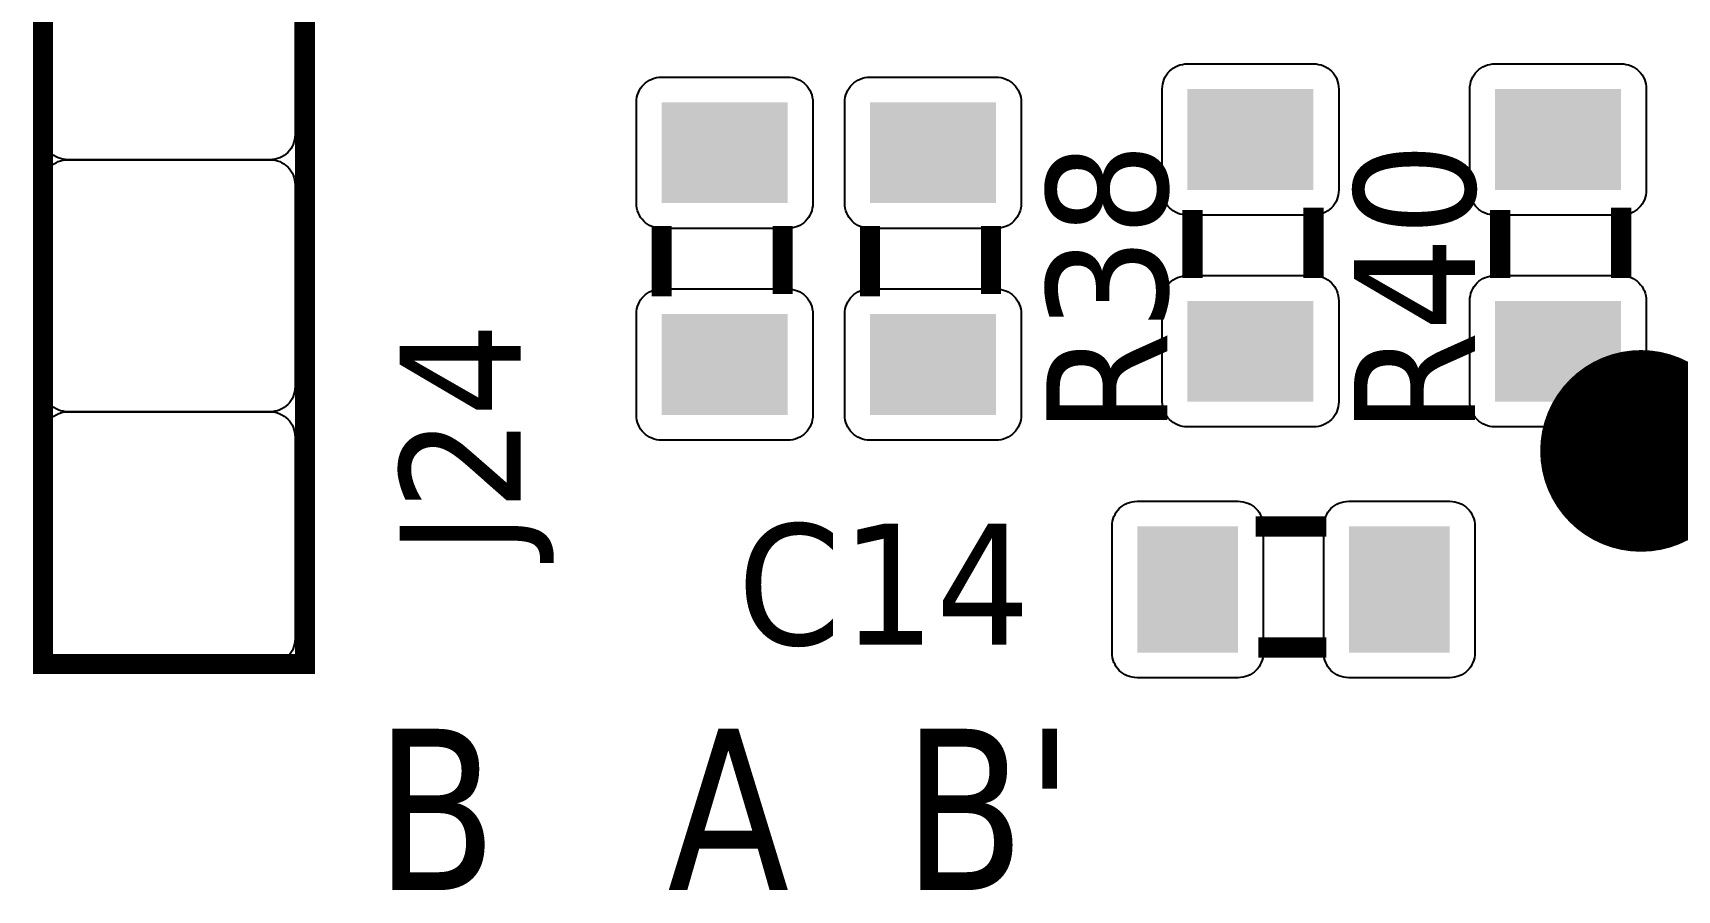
# Model space of a CAD drawing. Header units: millimetres. Extents: x 123.5 to 144.3, y 105.4 to 121.6.
# Drawn here: x 127.36 to 128.534, y 111.932 to 112.544 of the extents above; entities that cross this region are included whole.
import ezdxf

# ---------------------------------------------------------------- set-up
doc = ezdxf.new("R2010")
doc.units = ezdxf.units.MM
doc.layers.add('DESC', color=250, linetype='Continuous')
doc.styles.get("Standard").update_dxf_attribs({"font": 'tahoma.ttf'})

# ---------------------------------------------------------------- blocks, each defined once
blk = doc.blocks.new('RPAD')
blk.add_trace([(-0.5, -0.5), (-0.5, 0.5), (0.5, -0.5), (0.5, 0.5)])
blk = doc.blocks.new('EPAD')
at = {"const_width": 0.5}
blk.add_lwpolyline([(-0.25, 0, 1), (0.25, 0, 1)], format="xyb", close=True, dxfattribs=at)
blk = doc.blocks.new('DIELEC-AUT006')
at = {"const_width": 0.012}
for points in [[(147.33174, 111.98621), (147.48765, 111.98621), (147.48765, 112.43621), (147.33174, 112.43621), (147.33174, 111.98621)], [(147.33174, 111.98621), (147.48765, 111.98621), (147.48765, 112.43621), (147.33174, 112.43621), (147.33174, 111.98621)], [(147.33174, 111.98621), (147.48765, 111.98621), (147.48765, 112.43621), (147.33174, 112.43621), (147.33174, 111.98621)], [(148.01594, 112.21574), (148.01594, 112.25624)], [(148.01594, 112.21574), (148.01594, 112.25624)], [(148.01594, 112.21574), (148.01594, 112.25624)], [(148.08794, 112.21574), (148.08794, 112.25774)], [(148.08794, 112.21574), (148.08794, 112.25774)], [(148.08794, 112.21574), (148.08794, 112.25774)], [(148.19902, 112.21574), (148.19902, 112.25624)], [(148.19902, 112.21574), (148.19902, 112.25624)], [(148.19902, 112.21574), (148.19902, 112.25624)], [(148.27102, 112.21574), (148.27102, 112.25774)], [(148.27102, 112.21574), (148.27102, 112.25774)], [(148.27102, 112.21574), (148.27102, 112.25774)], [(147.69995, 112.24685), (147.69995, 112.20485)], [(147.69995, 112.24685), (147.69995, 112.20485)], [(147.69995, 112.24685), (147.69995, 112.20485)], [(147.77195, 112.24685), (147.77195, 112.20635)], [(147.77195, 112.24685), (147.77195, 112.20635)], [(147.77195, 112.24685), (147.77195, 112.20635)], [(147.82397, 112.24685), (147.82397, 112.20485)], [(147.82397, 112.24685), (147.82397, 112.20485)], [(147.82397, 112.24685), (147.82397, 112.20485)], [(147.89597, 112.24685), (147.89597, 112.20635)], [(147.89597, 112.24685), (147.89597, 112.20635)], [(147.89597, 112.24685), (147.89597, 112.20635)], [(148.09553, 112.068), (148.05353, 112.068)], [(148.09553, 112.068), (148.05353, 112.068)], [(148.09553, 112.068), (148.05353, 112.068)], [(148.09553, 111.996), (148.05503, 111.996)], [(148.09553, 111.996), (148.05503, 111.996)], [(148.09553, 111.996), (148.05503, 111.996)]]:
    blk.add_lwpolyline(points, dxfattribs=at)
blk.add_lwpolyline([(147.48174, 112.42121), (147.48174, 112.30121), (147.48167, 112.29965), (147.48145, 112.29815), (147.48108, 112.2967), (147.48059, 112.29531), (147.47996, 112.294), (147.47922, 112.29276), (147.47837, 112.29161), (147.47741, 112.29055), (147.47635, 112.28959), (147.4752, 112.28874), (147.47396, 112.28799), (147.47265, 112.28737), (147.47126, 112.28687), (147.46981, 112.28651), (147.4683, 112.28629), (147.46674, 112.28621), (147.34674, 112.28621), (147.34519, 112.28629), (147.34368, 112.28651), (147.34223, 112.28687), (147.34084, 112.28737), (147.33953, 112.28799), (147.33829, 112.28874), (147.33714, 112.28959), (147.33608, 112.29055), (147.33512, 112.29161), (147.33427, 112.29276), (147.33352, 112.294), (147.3329, 112.29531), (147.33241, 112.2967), (147.33204, 112.29815), (147.33182, 112.29965), (147.33174, 112.30121), (147.33174, 112.42121)])
for points in [[(147.99794, 112.26824), (147.99794, 112.32824), (147.99802, 112.3298), (147.99824, 112.3313), (147.99861, 112.33275), (147.9991, 112.33414), (147.99972, 112.33545), (148.00047, 112.33669), (148.00132, 112.33784), (148.00228, 112.3389), (148.00334, 112.33986), (148.00449, 112.34071), (148.00573, 112.34146), (148.00704, 112.34208), (148.00843, 112.34257), (148.00988, 112.34294), (148.01139, 112.34316), (148.01294, 112.34324), (148.08794, 112.34324), (148.0895, 112.34316), (148.09101, 112.34294), (148.09246, 112.34257), (148.09385, 112.34208), (148.09516, 112.34146), (148.0964, 112.34071), (148.09755, 112.33986), (148.09861, 112.3389), (148.09957, 112.33784), (148.10042, 112.33669), (148.10117, 112.33545), (148.10179, 112.33414), (148.10228, 112.33275), (148.10265, 112.3313), (148.10287, 112.3298), (148.10294, 112.32824), (148.10294, 112.26824), (148.10287, 112.26668), (148.10265, 112.26517), (148.10228, 112.26372), (148.10179, 112.26233), (148.10117, 112.26102), (148.10042, 112.25978), (148.09957, 112.25863), (148.09861, 112.25757), (148.09755, 112.25661), (148.0964, 112.25576), (148.09516, 112.25502), (148.09385, 112.25439), (148.09246, 112.2539), (148.09101, 112.25353), (148.0895, 112.25331), (148.08794, 112.25324), (148.01294, 112.25324), (148.01139, 112.25331), (148.00988, 112.25353), (148.00843, 112.2539), (148.00704, 112.25439), (148.00573, 112.25502), (148.00449, 112.25576), (148.00334, 112.25661), (148.00228, 112.25757), (148.00132, 112.25863), (148.00047, 112.25978), (147.99972, 112.26102), (147.9991, 112.26233), (147.99861, 112.26372), (147.99824, 112.26517), (147.99802, 112.26668), (147.99794, 112.26824)], [(148.18102, 112.26824), (148.18102, 112.32824), (148.18109, 112.3298), (148.18131, 112.3313), (148.18168, 112.33275), (148.18217, 112.33414), (148.18279, 112.33545), (148.18354, 112.33669), (148.18439, 112.33784), (148.18535, 112.3389), (148.18641, 112.33986), (148.18756, 112.34071), (148.1888, 112.34146), (148.19011, 112.34208), (148.1915, 112.34257), (148.19295, 112.34294), (148.19446, 112.34316), (148.19602, 112.34324), (148.27102, 112.34324), (148.27258, 112.34316), (148.27408, 112.34294), (148.27553, 112.34257), (148.27692, 112.34208), (148.27823, 112.34146), (148.27947, 112.34071), (148.28062, 112.33986), (148.28168, 112.3389), (148.28264, 112.33784), (148.28349, 112.33669), (148.28424, 112.33545), (148.28486, 112.33414), (148.28535, 112.33275), (148.28572, 112.3313), (148.28594, 112.3298), (148.28602, 112.32824), (148.28602, 112.26824), (148.28594, 112.26668), (148.28572, 112.26517), (148.28535, 112.26372), (148.28486, 112.26233), (148.28424, 112.26102), (148.28349, 112.25978), (148.28264, 112.25863), (148.28168, 112.25757), (148.28062, 112.25661), (148.27947, 112.25576), (148.27823, 112.25502), (148.27692, 112.25439), (148.27553, 112.2539), (148.27408, 112.25353), (148.27258, 112.25331), (148.27102, 112.25324), (148.19602, 112.25324), (148.19446, 112.25331), (148.19295, 112.25353), (148.1915, 112.2539), (148.19011, 112.25439), (148.1888, 112.25502), (148.18756, 112.25576), (148.18641, 112.25661), (148.18535, 112.25757), (148.18439, 112.25863), (148.18354, 112.25978), (148.18279, 112.26102), (148.18217, 112.26233), (148.18168, 112.26372), (148.18131, 112.26517), (148.18109, 112.26668), (148.18102, 112.26824)], [(147.78995, 112.32035), (147.78995, 112.26035), (147.78988, 112.25879), (147.78965, 112.25728), (147.78929, 112.25583), (147.7888, 112.25444), (147.78817, 112.25313), (147.78743, 112.25189), (147.78658, 112.25074), (147.78562, 112.24968), (147.78456, 112.24872), (147.78341, 112.24787), (147.78217, 112.24713), (147.78086, 112.2465), (147.77947, 112.24601), (147.77802, 112.24564), (147.77651, 112.24542), (147.77495, 112.24535), (147.69995, 112.24535), (147.69839, 112.24542), (147.69689, 112.24564), (147.69544, 112.24601), (147.69405, 112.2465), (147.69274, 112.24713), (147.6915, 112.24787), (147.69035, 112.24872), (147.68929, 112.24968), (147.68833, 112.25074), (147.68747, 112.25189), (147.68673, 112.25313), (147.68611, 112.25444), (147.68561, 112.25583), (147.68525, 112.25728), (147.68503, 112.25879), (147.68495, 112.26035), (147.68495, 112.32035), (147.68503, 112.32191), (147.68525, 112.32341), (147.68561, 112.32486), (147.68611, 112.32625), (147.68673, 112.32756), (147.68747, 112.3288), (147.68833, 112.32995), (147.68929, 112.33101), (147.69035, 112.33197), (147.6915, 112.33282), (147.69274, 112.33357), (147.69405, 112.33419), (147.69544, 112.33468), (147.69689, 112.33505), (147.69839, 112.33527), (147.69995, 112.33535), (147.77495, 112.33535), (147.77651, 112.33527), (147.77802, 112.33505), (147.77947, 112.33468), (147.78086, 112.33419), (147.78217, 112.33357), (147.78341, 112.33282), (147.78456, 112.33197), (147.78562, 112.33101), (147.78658, 112.32995), (147.78743, 112.3288), (147.78817, 112.32756), (147.7888, 112.32625), (147.78929, 112.32486), (147.78965, 112.32341), (147.78988, 112.32191), (147.78995, 112.32035)], [(147.91397, 112.32035), (147.91397, 112.26035), (147.91389, 112.25879), (147.91367, 112.25728), (147.91331, 112.25583), (147.91281, 112.25444), (147.91219, 112.25313), (147.91145, 112.25189), (147.91059, 112.25074), (147.90963, 112.24968), (147.90857, 112.24872), (147.90742, 112.24787), (147.90619, 112.24713), (147.90487, 112.2465), (147.90349, 112.24601), (147.90203, 112.24564), (147.90053, 112.24542), (147.89897, 112.24535), (147.82397, 112.24535), (147.82241, 112.24542), (147.8209, 112.24564), (147.81945, 112.24601), (147.81806, 112.2465), (147.81675, 112.24713), (147.81551, 112.24787), (147.81436, 112.24872), (147.8133, 112.24968), (147.81234, 112.25074), (147.81149, 112.25189), (147.81075, 112.25313), (147.81013, 112.25444), (147.80963, 112.25583), (147.80927, 112.25728), (147.80904, 112.25879), (147.80897, 112.26035), (147.80897, 112.32035), (147.80904, 112.32191), (147.80927, 112.32341), (147.80963, 112.32486), (147.81013, 112.32625), (147.81075, 112.32756), (147.81149, 112.3288), (147.81234, 112.32995), (147.8133, 112.33101), (147.81436, 112.33197), (147.81551, 112.33282), (147.81675, 112.33357), (147.81806, 112.33419), (147.81945, 112.33468), (147.8209, 112.33505), (147.82241, 112.33527), (147.82397, 112.33535), (147.89897, 112.33535), (147.90053, 112.33527), (147.90203, 112.33505), (147.90349, 112.33468), (147.90487, 112.33419), (147.90619, 112.33357), (147.90742, 112.33282), (147.90857, 112.33197), (147.90963, 112.33101), (147.91059, 112.32995), (147.91145, 112.3288), (147.91219, 112.32756), (147.91281, 112.32625), (147.91331, 112.32486), (147.91367, 112.32341), (147.91389, 112.32191), (147.91397, 112.32035)], [(147.48174, 112.27121), (147.48174, 112.15121), (147.48167, 112.14965), (147.48145, 112.14815), (147.48108, 112.1467), (147.48059, 112.14531), (147.47996, 112.144), (147.47922, 112.14276), (147.47837, 112.14161), (147.47741, 112.14055), (147.47635, 112.13959), (147.4752, 112.13874), (147.47396, 112.13799), (147.47265, 112.13737), (147.47126, 112.13687), (147.46981, 112.13651), (147.4683, 112.13629), (147.46674, 112.13621), (147.34674, 112.13621), (147.34519, 112.13629), (147.34368, 112.13651), (147.34223, 112.13687), (147.34084, 112.13737), (147.33953, 112.13799), (147.33829, 112.13874), (147.33714, 112.13959), (147.33608, 112.14055), (147.33512, 112.14161), (147.33427, 112.14276), (147.33352, 112.144), (147.3329, 112.14531), (147.33241, 112.1467), (147.33204, 112.14815), (147.33182, 112.14965), (147.33174, 112.15121), (147.33174, 112.27121), (147.33182, 112.27277), (147.33204, 112.27428), (147.33241, 112.27573), (147.3329, 112.27712), (147.33352, 112.27843), (147.33427, 112.27967), (147.33512, 112.28082), (147.33608, 112.28188), (147.33714, 112.28284), (147.33829, 112.28369), (147.33953, 112.28443), (147.34084, 112.28506), (147.34223, 112.28555), (147.34368, 112.28592), (147.34519, 112.28614), (147.34674, 112.28621), (147.46674, 112.28621), (147.4683, 112.28614), (147.46981, 112.28592), (147.47126, 112.28555), (147.47265, 112.28506), (147.47396, 112.28443), (147.4752, 112.28369), (147.47635, 112.28284), (147.47741, 112.28188), (147.47837, 112.28082), (147.47922, 112.27967), (147.47996, 112.27843), (147.48059, 112.27712), (147.48108, 112.27573), (147.48145, 112.27428), (147.48167, 112.27277), (147.48174, 112.27121)], [(147.99794, 112.14224), (147.99794, 112.20224), (147.99802, 112.2038), (147.99824, 112.2053), (147.99861, 112.20675), (147.9991, 112.20814), (147.99972, 112.20945), (148.00047, 112.21069), (148.00132, 112.21184), (148.00228, 112.2129), (148.00334, 112.21386), (148.00449, 112.21471), (148.00573, 112.21546), (148.00704, 112.21608), (148.00843, 112.21657), (148.00988, 112.21694), (148.01139, 112.21716), (148.01294, 112.21724), (148.08794, 112.21724), (148.0895, 112.21716), (148.09101, 112.21694), (148.09246, 112.21657), (148.09385, 112.21608), (148.09516, 112.21546), (148.0964, 112.21471), (148.09755, 112.21386), (148.09861, 112.2129), (148.09957, 112.21184), (148.10042, 112.21069), (148.10117, 112.20945), (148.10179, 112.20814), (148.10228, 112.20675), (148.10265, 112.2053), (148.10287, 112.2038), (148.10294, 112.20224), (148.10294, 112.14224), (148.10287, 112.14068), (148.10265, 112.13917), (148.10228, 112.13772), (148.10179, 112.13633), (148.10117, 112.13502), (148.10042, 112.13378), (148.09957, 112.13263), (148.09861, 112.13157), (148.09755, 112.13061), (148.0964, 112.12976), (148.09516, 112.12902), (148.09385, 112.12839), (148.09246, 112.1279), (148.09101, 112.12753), (148.0895, 112.12731), (148.08794, 112.12724), (148.01294, 112.12724), (148.01139, 112.12731), (148.00988, 112.12753), (148.00843, 112.1279), (148.00704, 112.12839), (148.00573, 112.12902), (148.00449, 112.12976), (148.00334, 112.13061), (148.00228, 112.13157), (148.00132, 112.13263), (148.00047, 112.13378), (147.99972, 112.13502), (147.9991, 112.13633), (147.99861, 112.13772), (147.99824, 112.13917), (147.99802, 112.14068), (147.99794, 112.14224)], [(148.18102, 112.14224), (148.18102, 112.20224), (148.18109, 112.2038), (148.18131, 112.2053), (148.18168, 112.20675), (148.18217, 112.20814), (148.18279, 112.20945), (148.18354, 112.21069), (148.18439, 112.21184), (148.18535, 112.2129), (148.18641, 112.21386), (148.18756, 112.21471), (148.1888, 112.21546), (148.19011, 112.21608), (148.1915, 112.21657), (148.19295, 112.21694), (148.19446, 112.21716), (148.19602, 112.21724), (148.27102, 112.21724), (148.27258, 112.21716), (148.27408, 112.21694), (148.27553, 112.21657), (148.27692, 112.21608), (148.27823, 112.21546), (148.27947, 112.21471), (148.28062, 112.21386), (148.28168, 112.2129), (148.28264, 112.21184), (148.28349, 112.21069), (148.28424, 112.20945), (148.28486, 112.20814), (148.28535, 112.20675), (148.28572, 112.2053), (148.28594, 112.2038), (148.28602, 112.20224), (148.28602, 112.14224), (148.28594, 112.14068), (148.28572, 112.13917), (148.28535, 112.13772), (148.28486, 112.13633), (148.28424, 112.13502), (148.28349, 112.13378), (148.28264, 112.13263), (148.28168, 112.13157), (148.28062, 112.13061), (148.27947, 112.12976), (148.27823, 112.12902), (148.27692, 112.12839), (148.27553, 112.1279), (148.27408, 112.12753), (148.27258, 112.12731), (148.27102, 112.12724), (148.19602, 112.12724), (148.19446, 112.12731), (148.19295, 112.12753), (148.1915, 112.1279), (148.19011, 112.12839), (148.1888, 112.12902), (148.18756, 112.12976), (148.18641, 112.13061), (148.18535, 112.13157), (148.18439, 112.13263), (148.18354, 112.13378), (148.18279, 112.13502), (148.18217, 112.13633), (148.18168, 112.13772), (148.18131, 112.13917), (148.18109, 112.14068), (148.18102, 112.14224)], [(147.78995, 112.19435), (147.78995, 112.13435), (147.78988, 112.13279), (147.78965, 112.13128), (147.78929, 112.12983), (147.7888, 112.12844), (147.78817, 112.12713), (147.78743, 112.12589), (147.78658, 112.12474), (147.78562, 112.12368), (147.78456, 112.12272), (147.78341, 112.12187), (147.78217, 112.12113), (147.78086, 112.1205), (147.77947, 112.12001), (147.77802, 112.11964), (147.77651, 112.11942), (147.77495, 112.11935), (147.69995, 112.11935), (147.69839, 112.11942), (147.69689, 112.11964), (147.69544, 112.12001), (147.69405, 112.1205), (147.69274, 112.12113), (147.6915, 112.12187), (147.69035, 112.12272), (147.68929, 112.12368), (147.68833, 112.12474), (147.68747, 112.12589), (147.68673, 112.12713), (147.68611, 112.12844), (147.68561, 112.12983), (147.68525, 112.13128), (147.68503, 112.13279), (147.68495, 112.13435), (147.68495, 112.19435), (147.68503, 112.19591), (147.68525, 112.19741), (147.68561, 112.19886), (147.68611, 112.20025), (147.68673, 112.20156), (147.68747, 112.2028), (147.68833, 112.20395), (147.68929, 112.20501), (147.69035, 112.20597), (147.6915, 112.20682), (147.69274, 112.20757), (147.69405, 112.20819), (147.69544, 112.20868), (147.69689, 112.20905), (147.69839, 112.20927), (147.69995, 112.20935), (147.77495, 112.20935), (147.77651, 112.20927), (147.77802, 112.20905), (147.77947, 112.20868), (147.78086, 112.20819), (147.78217, 112.20757), (147.78341, 112.20682), (147.78456, 112.20597), (147.78562, 112.20501), (147.78658, 112.20395), (147.78743, 112.2028), (147.78817, 112.20156), (147.7888, 112.20025), (147.78929, 112.19886), (147.78965, 112.19741), (147.78988, 112.19591), (147.78995, 112.19435)], [(147.91397, 112.19435), (147.91397, 112.13435), (147.91389, 112.13279), (147.91367, 112.13128), (147.91331, 112.12983), (147.91281, 112.12844), (147.91219, 112.12713), (147.91145, 112.12589), (147.91059, 112.12474), (147.90963, 112.12368), (147.90857, 112.12272), (147.90742, 112.12187), (147.90619, 112.12113), (147.90487, 112.1205), (147.90349, 112.12001), (147.90203, 112.11964), (147.90053, 112.11942), (147.89897, 112.11935), (147.82397, 112.11935), (147.82241, 112.11942), (147.8209, 112.11964), (147.81945, 112.12001), (147.81806, 112.1205), (147.81675, 112.12113), (147.81551, 112.12187), (147.81436, 112.12272), (147.8133, 112.12368), (147.81234, 112.12474), (147.81149, 112.12589), (147.81075, 112.12713), (147.81013, 112.12844), (147.80963, 112.12983), (147.80927, 112.13128), (147.80904, 112.13279), (147.80897, 112.13435), (147.80897, 112.19435), (147.80904, 112.19591), (147.80927, 112.19741), (147.80963, 112.19886), (147.81013, 112.20025), (147.81075, 112.20156), (147.81149, 112.2028), (147.81234, 112.20395), (147.8133, 112.20501), (147.81436, 112.20597), (147.81551, 112.20682), (147.81675, 112.20757), (147.81806, 112.20819), (147.81945, 112.20868), (147.8209, 112.20905), (147.82241, 112.20927), (147.82397, 112.20935), (147.89897, 112.20935), (147.90053, 112.20927), (147.90203, 112.20905), (147.90349, 112.20868), (147.90487, 112.20819), (147.90619, 112.20757), (147.90742, 112.20682), (147.90857, 112.20597), (147.90963, 112.20501), (147.91059, 112.20395), (147.91145, 112.2028), (147.91219, 112.20156), (147.91281, 112.20025), (147.91331, 112.19886), (147.91367, 112.19741), (147.91389, 112.19591), (147.91397, 112.19435)], [(147.48174, 112.12121), (147.48174, 112.00121), (147.48167, 111.99965), (147.48145, 111.99815), (147.48108, 111.9967), (147.48059, 111.99531), (147.47996, 111.994), (147.47922, 111.99276), (147.47837, 111.99161), (147.47741, 111.99055), (147.47635, 111.98959), (147.4752, 111.98874), (147.47396, 111.98799), (147.47265, 111.98737), (147.47126, 111.98687), (147.46981, 111.98651), (147.4683, 111.98629), (147.46674, 111.98621), (147.34674, 111.98621), (147.34519, 111.98629), (147.34368, 111.98651), (147.34223, 111.98687), (147.34084, 111.98737), (147.33953, 111.98799), (147.33829, 111.98874), (147.33714, 111.98959), (147.33608, 111.99055), (147.33512, 111.99161), (147.33427, 111.99276), (147.33352, 111.994), (147.3329, 111.99531), (147.33241, 111.9967), (147.33204, 111.99815), (147.33182, 111.99965), (147.33174, 112.00121), (147.33174, 112.12121), (147.33182, 112.12277), (147.33204, 112.12428), (147.33241, 112.12573), (147.3329, 112.12712), (147.33352, 112.12843), (147.33427, 112.12967), (147.33512, 112.13082), (147.33608, 112.13188), (147.33714, 112.13284), (147.33829, 112.13369), (147.33953, 112.13443), (147.34084, 112.13506), (147.34223, 112.13555), (147.34368, 112.13592), (147.34519, 112.13614), (147.34674, 112.13621), (147.46674, 112.13621), (147.4683, 112.13614), (147.46981, 112.13592), (147.47126, 112.13555), (147.47265, 112.13506), (147.47396, 112.13443), (147.4752, 112.13369), (147.47635, 112.13284), (147.47741, 112.13188), (147.47837, 112.13082), (147.47922, 112.12967), (147.47996, 112.12843), (147.48059, 112.12712), (147.48108, 112.12573), (147.48145, 112.12428), (147.48167, 112.12277), (147.48174, 112.12121)], [(148.04303, 111.978), (147.98303, 111.978), (147.98147, 111.97808), (147.97996, 111.9783), (147.97851, 111.97867), (147.97712, 111.97916), (147.97581, 111.97978), (147.97457, 111.98053), (147.97342, 111.98138), (147.97236, 111.98234), (147.9714, 111.9834), (147.97055, 111.98455), (147.96981, 111.98579), (147.96919, 111.9871), (147.96869, 111.98849), (147.96833, 111.98994), (147.9681, 111.99145), (147.96803, 111.993), (147.96803, 112.068), (147.9681, 112.06956), (147.96833, 112.07107), (147.96869, 112.07252), (147.96919, 112.07391), (147.96981, 112.07522), (147.97055, 112.07646), (147.9714, 112.07761), (147.97236, 112.07867), (147.97342, 112.07963), (147.97457, 112.08048), (147.97581, 112.08123), (147.97712, 112.08185), (147.97851, 112.08234), (147.97996, 112.08271), (147.98147, 112.08293), (147.98303, 112.083), (148.04303, 112.083), (148.04459, 112.08293), (148.04609, 112.08271), (148.04754, 112.08234), (148.04893, 112.08185), (148.05025, 112.08123), (148.05148, 112.08048), (148.05263, 112.07963), (148.05369, 112.07867), (148.05465, 112.07761), (148.05551, 112.07646), (148.05625, 112.07522), (148.05687, 112.07391), (148.05737, 112.07252), (148.05773, 112.07107), (148.05795, 112.06956), (148.05803, 112.068), (148.05803, 111.993), (148.05795, 111.99145), (148.05773, 111.98994), (148.05737, 111.98849), (148.05687, 111.9871), (148.05625, 111.98579), (148.05551, 111.98455), (148.05465, 111.9834), (148.05369, 111.98234), (148.05263, 111.98138), (148.05148, 111.98053), (148.05025, 111.97978), (148.04893, 111.97916), (148.04754, 111.97867), (148.04609, 111.9783), (148.04459, 111.97808), (148.04303, 111.978)], [(148.16903, 111.978), (148.10903, 111.978), (148.10747, 111.97808), (148.10596, 111.9783), (148.10451, 111.97867), (148.10312, 111.97916), (148.10181, 111.97978), (148.10057, 111.98053), (148.09942, 111.98138), (148.09836, 111.98234), (148.0974, 111.9834), (148.09655, 111.98455), (148.09581, 111.98579), (148.09519, 111.9871), (148.09469, 111.98849), (148.09433, 111.98994), (148.0941, 111.99145), (148.09403, 111.993), (148.09403, 112.068), (148.0941, 112.06956), (148.09433, 112.07107), (148.09469, 112.07252), (148.09519, 112.07391), (148.09581, 112.07522), (148.09655, 112.07646), (148.0974, 112.07761), (148.09836, 112.07867), (148.09942, 112.07963), (148.10057, 112.08048), (148.10181, 112.08123), (148.10312, 112.08185), (148.10451, 112.08234), (148.10596, 112.08271), (148.10747, 112.08293), (148.10903, 112.083), (148.16903, 112.083), (148.17059, 112.08293), (148.17209, 112.08271), (148.17354, 112.08234), (148.17493, 112.08185), (148.17625, 112.08123), (148.17748, 112.08048), (148.17863, 112.07963), (148.17969, 112.07867), (148.18065, 112.07761), (148.18151, 112.07646), (148.18225, 112.07522), (148.18287, 112.07391), (148.18337, 112.07252), (148.18373, 112.07107), (148.18395, 112.06956), (148.18403, 112.068), (148.18403, 111.993), (148.18395, 111.99145), (148.18373, 111.98994), (148.18337, 111.98849), (148.18287, 111.9871), (148.18225, 111.98579), (148.18151, 111.98455), (148.18065, 111.9834), (148.17969, 111.98234), (148.17863, 111.98138), (148.17748, 111.98053), (148.17625, 111.97978), (148.17493, 111.97916), (148.17354, 111.97867), (148.17209, 111.9783), (148.17059, 111.97808), (148.16903, 111.978)]]:
    blk.add_lwpolyline(points, close=True)
at = {"xscale": 0.06, "yscale": 0.07500000000000001, "zscale": 1.5}
for p, rotation in [((147.73745, 112.29035), 270), ((147.86147, 112.29035), 270), ((148.05044, 112.29824), 90), ((148.23352, 112.29824), 90), ((148.05044, 112.17224), 90), ((148.23352, 112.17224), 90), ((147.73745, 112.16435), 270), ((147.86147, 112.16435), 270), ((148.01303, 112.0305), 180), ((148.13903, 112.0305), 180)]:
    blk.add_blockref('RPAD', p, dxfattribs=dict(at, rotation=rotation))
at = {"xscale": 0.12, "yscale": 0.12, "zscale": 1.5}
blk.add_blockref('EPAD', (148.28287, 112.11295), dxfattribs=at)
at = {"width": 1.041667}
for s, p in [('R38', (148.00094, 112.12274)), ('R38', (148.00094, 112.12274)), ('R38', (148.00094, 112.12274)), ('R40', (148.18402, 112.12274)), ('R40', (148.18402, 112.12274)), ('R40', (148.18402, 112.12274)), ('J24', (147.61599, 112.05088)), ('J24', (147.61599, 112.05088)), ('J24', (147.61599, 112.05088))]:
    blk.add_text(s, height=0.072, rotation=90, dxfattribs=at).set_placement(p)
for s, height, width, p in [('C14', 0.072, 1.041667, (147.74502, 111.99759)), ('C14', 0.072, 1.041667, (147.74502, 111.99759)), ('C14', 0.072, 1.041667, (147.74502, 111.99759)), ("B   A  B'", 0.096, 0.9375, (147.52928, 111.85164)), ("B   A  B'", 0.096, 0.9375, (147.52928, 111.85164)), ("B   A  B'", 0.096, 0.9375, (147.52928, 111.85164))]:
    blk.add_text(s, height=height, dxfattribs=dict(width=width)).set_placement(p)

msp = doc.modelspace()

# ---------------------------------------------------------------- block references
at = {"layer": 'DESC', "xscale": 1.2, "yscale": 1.2, "zscale": 1.2}
msp.add_blockref('DIELEC-AUT006', (-49.4312, -22.2901), dxfattribs=at)

doc.saveas('drawing.dxf')
